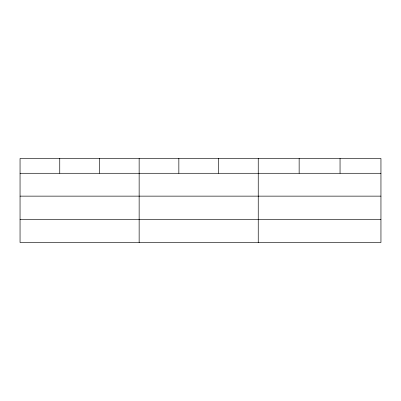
<?xml version="1.0" encoding="UTF-8"?>
<svg xmlns="http://www.w3.org/2000/svg" width="401" height="401" viewBox="0 0 401 401"><rect width="100%" height="100%" fill="white"/><g stroke="black" fill="none" stroke-linecap="round" stroke-linejoin="round"><path stroke-width="0.6" d="M380.95 196.139L380.95 158.465L20.05 158.465L20.05 242.535L380.95 242.535L380.95 196.139L20.05 196.139M20.05 173.287L380.95 173.287M20.05 219.683L380.95 219.683M340.048 158.465L340.048 173.287M299.146 158.465L299.146 173.287M258.244 158.465L258.244 242.535M218.545 158.465L218.545 173.287M178.846 158.465L178.846 173.287M139.147 158.465L139.147 242.535M99.448 158.465L99.448 173.287M59.749 158.465L59.749 173.287"/></g></svg>
